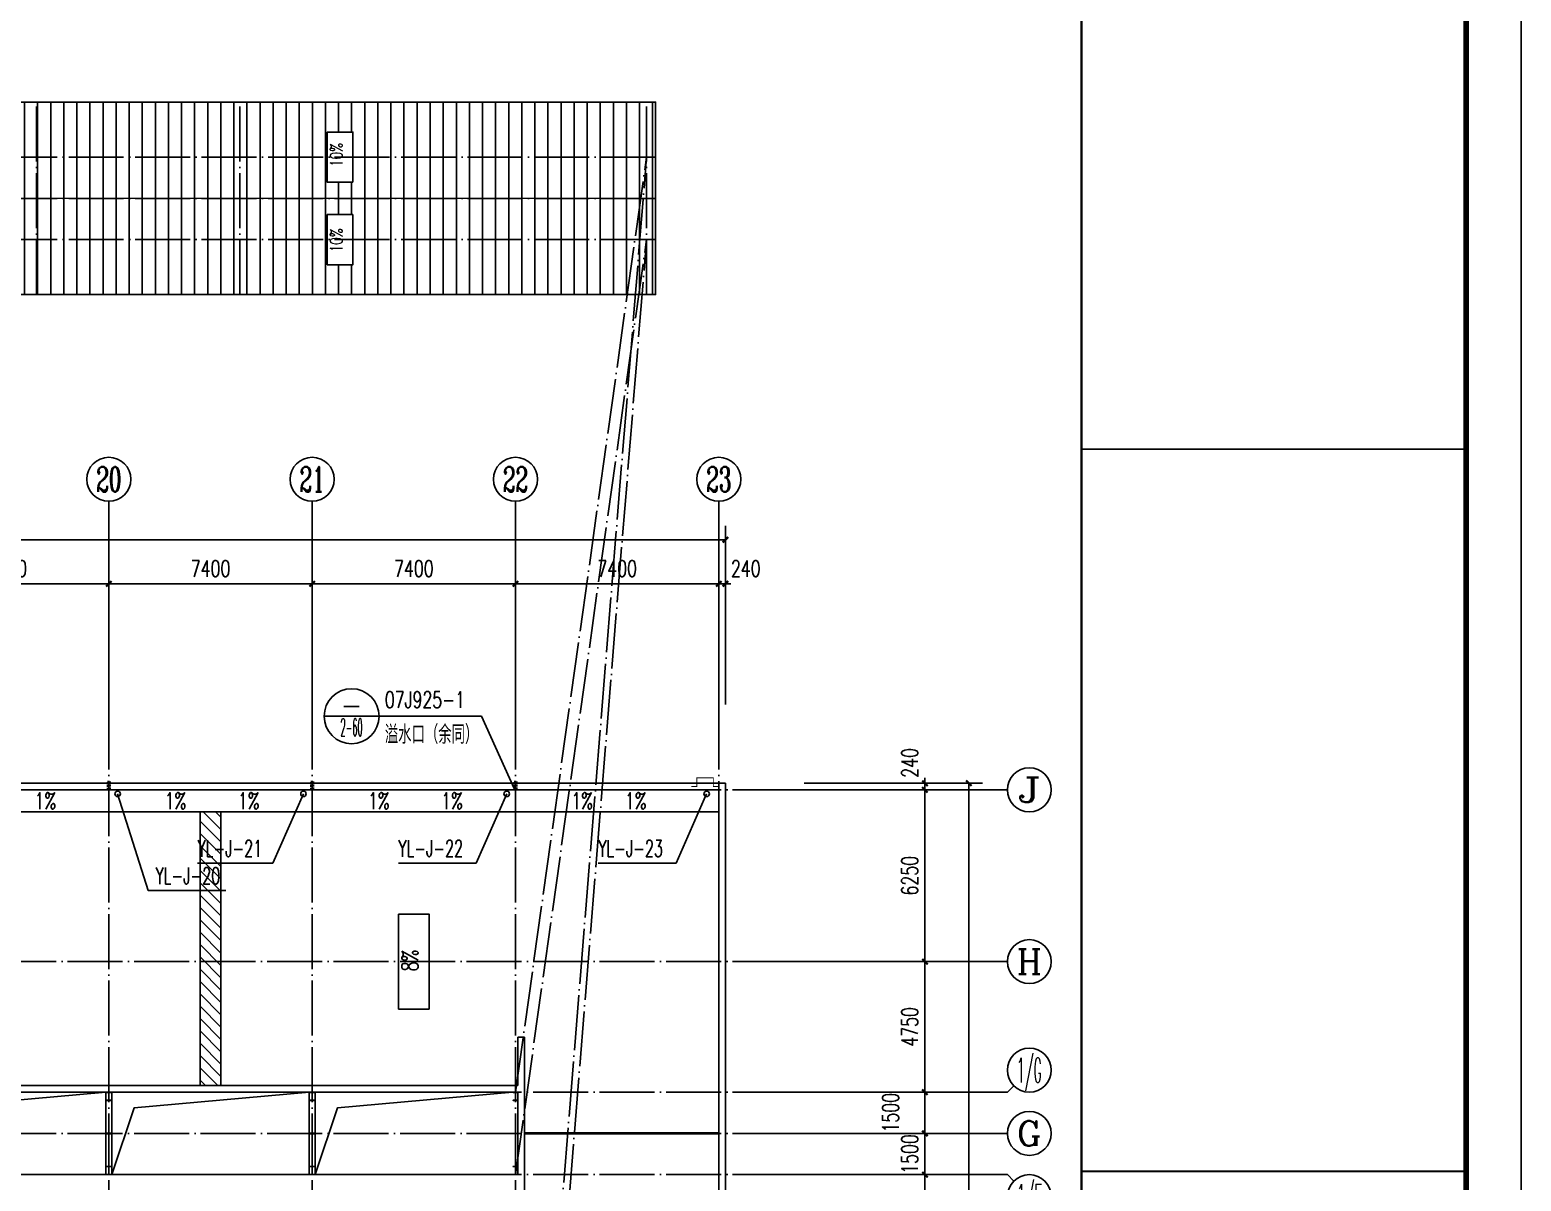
# Model space of a CAD drawing. Extents: x 13158459 to 15902229, y -1299598 to 28366.
# Drawn here: x 14054331 to 14108608, y -501480 to -459592 of the extents above; entities that cross this region are included whole.
import ezdxf
from ezdxf.enums import TextEntityAlignment as Align

# ---------------------------------------------------------------- set-up
doc = ezdxf.new("R2010")
doc.units = 0
doc.header["$LTSCALE"] = 1000
doc.header["$MEASUREMENT"] = 0
doc.linetypes.add('DASH', pattern=[0.35, 0.25, -0.1])
doc.linetypes.add('DOTE', pattern=[2.4200000000000004, 2, -0.2, 0.02, -0.2])
for name, color, linetype in [('AXIS', 3, 'Continuous'), ('AXIS_TEXT', 7, 'Continuous'), ('COLUMN', 2, 'Continuous'), ('DIM_IDEN', 3, 'Continuous'), ('DIM_SYMB', 3, 'Continuous'), ('DIM_雨水', 3, 'Continuous'), ('DOTE', 8, 'DOTE'), ('PUB_DIM', 3, 'Continuous'), ('PUB_TEXT', 7, 'Continuous'), ('TK', 4, 'Continuous'), ('TWT_TEXT', 7, 'Continuous'), ('VPIPE-雨水', 4, 'Continuous'), ('WALL-PARAPET', 6, 'Continuous'), ('填充', 251, 'Continuous'), ('采光带', 4, 'Continuous')]:
    doc.layers.add(name, color=color, linetype=linetype)
doc.styles.add('_TCH_AXIS', font='COMPLEX', dxfattribs={"bigfont": 'GBCBIG'})
doc.styles.add('_TCH_DIM', font='SIMPLEX', dxfattribs={"bigfont": 'GBCBIG'})
doc.styles.add('_TCH_DIM_T3', font='SIMPLEX', dxfattribs={"width": 0.7058823529411765, "bigfont": 'GBCBIG'})
doc.styles.add('_TCH_LABEL', font='COMPLEX', dxfattribs={"bigfont": 'GBCBIG'})
doc.styles.add('_TWT_SERIAL', font='COMPLEX', dxfattribs={"width": 0.8, "height": 3, "bigfont": 'HZTXT'})
doc.styles.add('COMPLEX', font='COMPLEX')
doc.dimstyles.new('_TCH_ARCH&&200', dxfattribs={"dimtxt": 595, "dimasz": 200, "dimexe": 500, "dimexo": 600, "dimgap": 252.5, "dimtad": 1, "dimdec": 0, "dimzin": 0, "dimdsep": 46, "dimtxsty": '_TCH_DIM_T3', "dimblk": 'ARCHTICK', "dimcen": 0.09, "dimclrt": 7, "dimazin": 2, "dimtfac": 1, "dimtdec": 0, "dimtix": 1, "dimtmove": 2, "dimatfit": 3, "dimfxl": 0, "dimtolj": 1, "dimtzin": 0, "dimarcsym": 0})

# ---------------------------------------------------------------- blocks, each defined once
blk = doc.blocks.new('A$C0FCD69EC')
at = {"layer": 'COLUMN'}
blk.add_hatch(color=256, dxfattribs=at).paths.add_polyline_path([(299.999714444275, 180.0000497678993), (293.9997144443914, 180.0000497677538), (293.9997144441586, 94.00004976792843), (5.999714444275014, 94.00004976798664), (5.999714444391429, 180.0000497678702), (-0.0002855557249858975, 180.0000497678993), (-0.0002855557249858975, 4.976792843081057e-05), (5.999714444391429, 4.976781201548874e-05), (5.999714444275014, 86.0000497677247), (293.9997144445078, 86.00004976789933), (293.999714444275, 4.976769560016692e-05), (299.9997144443914, 4.976789932698011e-05)])
blk.add_lwpolyline([(299.9997144443914, 4.976789932698011e-05), (293.999714444275, 4.976766649633646e-05), (293.9997144443914, 86.00004976789933), (5.999714444391429, 86.0000497676665), (5.999714444391429, 4.976778291165829e-05), (-0.0002855556085705757, 4.976789932698011e-05), (-0.0002855556085705757, 180.0000497678993), (5.999714444391429, 180.0000497678993), (5.999714444391429, 94.00004976801574), (293.9997144443914, 94.00004976789933), (293.9997144443914, 180.0000497677829), (299.9997144443914, 180.0000497678993)], close=True, dxfattribs=at)
blk = doc.blocks.new('A$C22C4548D')
blk.add_line((0.0004046472022309899, 9.999955800594762), (300.0004046472022, 9.999955800594762))
blk.add_lwpolyline([(30.00040464720223, 19.99995580059476), (270.0004046472022, 19.99995580059476), (270.0004046472022, -4.419940523803234e-05), (30.00040464720223, -4.419940523803234e-05)], close=True)
blk = doc.blocks.new('GeYuanFrame_85876736', base_point=(20.08568540801701, 4.526152566438171))
at = {"layer": 'TK'}
blk.add_lwpolyline([(20.08568540801701, 4.526152566438171), (20.08568540801701, 598.5261525664382), (1071.085685408017, 598.5261525664382), (1071.085685408017, 4.526152566438171)], close=True, dxfattribs=at)
at = {"layer": 'TK', "const_width": 1}
blk.add_lwpolyline([(45.08568540801701, 588.5261525664382), (1061.085685408017, 588.5261525664382), (1061.085685408017, 14.52615256643817), (45.08568540801701, 14.52615256643817)], close=True, dxfattribs=at)
at = {"layer": 'TK'}
for points, const_width in [([(991.0856854079932, 588.5261525664382), (991.0856854079932, 14.52615256643655)], 0.4), ([(991.0856854080171, 488.4964278485413), (1061.085685408017, 488.4964278485413)], 0.35), ([(991.0856854080139, 357.1416593339345), (1061.085685408014, 357.1416593339345)], 0.35)]:
    blk.add_lwpolyline(points, dxfattribs=dict(at, const_width=const_width))
blk = doc.blocks.new('_AXISO')
blk.add_circle((0, 0), 0.5)
at = {"layer": 'AXIS_TEXT', "style": 'COMPLEX', "width": 1.041666666666667}
blk.add_attdef('A', text='', height=0.56, dxfattribs=at).set_placement((-0.25, -0.28), (0.25, -0.28), align=Align.FIT)
blk = doc.blocks.new('_ArchTick')
at = {"color": 0, "linetype": 'ByBlock', "const_width": 0.4}
blk.add_lwpolyline([(-0.5, -0.5), (0.5, 0.5)], dxfattribs=at)
blk = doc.blocks.new('*D310')
at = {"layer": 'AXIS', "color": 0, "lineweight": -2}
for p, q in [((13916367.97687772, -484143.0729510067), (13916367.97687772, -477643.0729510067)), ((13916367.97687772, -478143.0729510067), (14079647.97687772, -478143.0729510067)), ((14079647.97687772, -484143.0729510067), (14079647.97687772, -477643.0729510067))]:
    blk.add_line(p, q, dxfattribs=at)
at = {"layer": 'Defpoints', "color": 0}
for p in [(14079647.97687772, -478143.0729510067), (13916367.97687772, -484743.0729510067), (14079647.97687772, -484743.0729510067)]:
    blk.add_point(p, dxfattribs=at)
at = {"layer": 'AXIS', "color": 0, "lineweight": -2, "xscale": 200, "yscale": 200, "zscale": 200, "rotation": 180}
blk.add_blockref('_ArchTick', (13916367.97687772, -478143.0729510067), dxfattribs=at)
at = {"layer": 'AXIS', "color": 0, "lineweight": -2, "xscale": 200, "yscale": 200, "zscale": 200}
blk.add_blockref('_ArchTick', (14079647.97687772, -478143.0729510067), dxfattribs=at)
at = {"layer": 'AXIS', "color": 7, "insert": (13998007.97687772, -477593.0729510067), "char_height": 595, "attachment_point": 5, "style": '_TCH_DIM_T3'}
blk.add_mtext('\\A1;163280', dxfattribs=at)
blk = doc.blocks.new('*D330')
at = {"layer": 'AXIS', "color": 0, "lineweight": -2}
for p, q in [((14049807.97687771, -484143.0729510067), (14049807.97687771, -479243.0729510067)), ((14057207.97687771, -484143.0729510067), (14057207.97687771, -479243.0729510067)), ((14049807.97687771, -479743.0729510067), (14057207.97687771, -479743.0729510067))]:
    blk.add_line(p, q, dxfattribs=at)
at = {"layer": 'Defpoints', "color": 0}
for p in [(14057207.97687771, -479743.0729510067), (14049807.97687771, -484743.0729510067), (14057207.97687771, -484743.0729510067)]:
    blk.add_point(p, dxfattribs=at)
at = {"layer": 'AXIS', "color": 0, "lineweight": -2, "xscale": 200, "yscale": 200, "zscale": 200, "rotation": 180}
blk.add_blockref('_ArchTick', (14049807.97687771, -479743.0729510067), dxfattribs=at)
at = {"layer": 'AXIS', "color": 0, "lineweight": -2, "xscale": 200, "yscale": 200, "zscale": 200}
blk.add_blockref('_ArchTick', (14057207.97687771, -479743.0729510067), dxfattribs=at)
at = {"layer": 'AXIS', "color": 7, "insert": (14053507.97687771, -479193.0729510067), "char_height": 595, "attachment_point": 5, "style": '_TCH_DIM_T3'}
blk.add_mtext('\\A1;7400', dxfattribs=at)
blk = doc.blocks.new('*D331')
at = {"layer": 'AXIS', "color": 0, "lineweight": -2}
for p, q in [((14057207.97687771, -484143.0729510067), (14057207.97687771, -479243.0729510067)), ((14064607.97687771, -484143.0729510067), (14064607.97687771, -479243.0729510067)), ((14057207.97687771, -479743.0729510067), (14064607.97687771, -479743.0729510067))]:
    blk.add_line(p, q, dxfattribs=at)
at = {"layer": 'Defpoints', "color": 0}
for p in [(14064607.97687771, -479743.0729510067), (14057207.97687771, -484743.0729510067), (14064607.97687771, -484743.0729510067)]:
    blk.add_point(p, dxfattribs=at)
at = {"layer": 'AXIS', "color": 0, "lineweight": -2, "xscale": 200, "yscale": 200, "zscale": 200, "rotation": 180}
blk.add_blockref('_ArchTick', (14057207.97687771, -479743.0729510067), dxfattribs=at)
at = {"layer": 'AXIS', "color": 0, "lineweight": -2, "xscale": 200, "yscale": 200, "zscale": 200}
blk.add_blockref('_ArchTick', (14064607.97687771, -479743.0729510067), dxfattribs=at)
at = {"layer": 'AXIS', "color": 7, "insert": (14060907.97687771, -479193.0729510067), "char_height": 595, "attachment_point": 5, "style": '_TCH_DIM_T3'}
blk.add_mtext('\\A1;7400', dxfattribs=at)
blk = doc.blocks.new('*D332')
at = {"layer": 'AXIS', "color": 0, "lineweight": -2}
for p, q in [((14064607.97687771, -484143.0729510067), (14064607.97687771, -479243.0729510067)), ((14072007.97687771, -484143.0729510067), (14072007.97687771, -479243.0729510067)), ((14064607.97687771, -479743.0729510067), (14072007.97687771, -479743.0729510067))]:
    blk.add_line(p, q, dxfattribs=at)
at = {"layer": 'Defpoints', "color": 0}
for p in [(14072007.97687771, -479743.0729510067), (14064607.97687771, -484743.0729510067), (14072007.97687771, -484743.0729510067)]:
    blk.add_point(p, dxfattribs=at)
at = {"layer": 'AXIS', "color": 0, "lineweight": -2, "xscale": 200, "yscale": 200, "zscale": 200, "rotation": 180}
blk.add_blockref('_ArchTick', (14064607.97687771, -479743.0729510067), dxfattribs=at)
at = {"layer": 'AXIS', "color": 0, "lineweight": -2, "xscale": 200, "yscale": 200, "zscale": 200}
blk.add_blockref('_ArchTick', (14072007.97687771, -479743.0729510067), dxfattribs=at)
at = {"layer": 'AXIS', "color": 7, "insert": (14068307.97687771, -479193.0729510067), "char_height": 595, "attachment_point": 5, "style": '_TCH_DIM_T3'}
blk.add_mtext('\\A1;7400', dxfattribs=at)
blk = doc.blocks.new('*D333')
at = {"layer": 'AXIS', "color": 0, "lineweight": -2}
for p, q in [((14072007.97687771, -484143.0729510067), (14072007.97687771, -479243.0729510067)), ((14079407.97687771, -484143.0729510067), (14079407.97687771, -479243.0729510067)), ((14072007.97687771, -479743.0729510067), (14079407.97687771, -479743.0729510067))]:
    blk.add_line(p, q, dxfattribs=at)
at = {"layer": 'Defpoints', "color": 0}
for p in [(14079407.97687771, -479743.0729510067), (14072007.97687771, -484743.0729510067), (14079407.97687771, -484743.0729510067)]:
    blk.add_point(p, dxfattribs=at)
at = {"layer": 'AXIS', "color": 0, "lineweight": -2, "xscale": 200, "yscale": 200, "zscale": 200, "rotation": 180}
blk.add_blockref('_ArchTick', (14072007.97687771, -479743.0729510067), dxfattribs=at)
at = {"layer": 'AXIS', "color": 0, "lineweight": -2, "xscale": 200, "yscale": 200, "zscale": 200}
blk.add_blockref('_ArchTick', (14079407.97687771, -479743.0729510067), dxfattribs=at)
at = {"layer": 'AXIS', "color": 7, "insert": (14075707.97687771, -479193.0729510067), "char_height": 595, "attachment_point": 5, "style": '_TCH_DIM_T3'}
blk.add_mtext('\\A1;7400', dxfattribs=at)
blk = doc.blocks.new('*D334')
at = {"layer": 'AXIS', "color": 0, "lineweight": -2}
for p, q in [((14079407.97687771, -484143.0729510067), (14079407.97687771, -479243.0729510067)), ((14079647.97687772, -484143.0729510067), (14079647.97687772, -479243.0729510067)), ((14079407.97687771, -479743.0729510067), (14079207.97687771, -479743.0729510067)), ((14079407.97687771, -479743.0729510067), (14079647.97687772, -479743.0729510067)), ((14079647.97687772, -479743.0729510067), (14079847.97687772, -479743.0729510067))]:
    blk.add_line(p, q, dxfattribs=at)
at = {"layer": 'Defpoints', "color": 0}
for p in [(14079647.97687772, -479743.0729510067), (14079407.97687771, -484743.0729510067), (14079647.97687772, -484743.0729510067)]:
    blk.add_point(p, dxfattribs=at)
at = {"layer": 'AXIS', "color": 0, "lineweight": -2, "xscale": 200, "yscale": 200, "zscale": 200}
blk.add_blockref('_ArchTick', (14079407.97687771, -479743.0729510067), dxfattribs=at)
at = {"layer": 'AXIS', "color": 0, "lineweight": -2, "xscale": 200, "yscale": 200, "zscale": 200, "rotation": 180}
blk.add_blockref('_ArchTick', (14079647.97687772, -479743.0729510067), dxfattribs=at)
at = {"layer": 'AXIS', "color": 7, "insert": (14080387.97687772, -479193.0729510067), "char_height": 595, "attachment_point": 5, "style": '_TCH_DIM_T3'}
blk.add_mtext('\\A1;240', dxfattribs=at)
blk = doc.blocks.new('*D335')
at = {"layer": 'AXIS', "color": 0, "lineweight": -2}
for p, q in [((14082507.97687771, -487003.0729510069), (14089007.97687771, -487003.0729510069)), ((14088507.97687771, -537483.0729509927), (14088507.97687771, -487003.0729510069)), ((14082507.97687771, -537483.0729509927), (14089007.97687771, -537483.0729509927))]:
    blk.add_line(p, q, dxfattribs=at)
at = {"layer": 'Defpoints', "color": 0}
for p in [(14081907.97687771, -487003.0729510069), (14088507.97687771, -487003.0729510069), (14081907.97687771, -537483.0729509927)]:
    blk.add_point(p, dxfattribs=at)
at = {"layer": 'AXIS', "color": 0, "lineweight": -2, "xscale": 200, "yscale": 200, "zscale": 200}
for p, rotation in [((14088507.97687771, -487003.0729510069), 90), ((14088507.97687771, -537483.0729509927), 270)]:
    blk.add_blockref('_ArchTick', p, dxfattribs=dict(at, rotation=rotation))
at = {"layer": 'AXIS', "color": 7, "insert": (14087957.97687771, -512243.0729509976), "char_height": 595, "attachment_point": 5, "rotation": 90, "style": '_TCH_DIM_T3'}
blk.add_mtext('\\A1;50480', dxfattribs=at)
blk = doc.blocks.new('*D344')
at = {"layer": 'AXIS', "color": 0, "lineweight": -2}
for p, q in [((14082507.97687771, -501243.0729510313), (14087407.97687771, -501243.0729510313)), ((14086907.97687771, -505993.0729510067), (14086907.97687771, -501243.0729510313)), ((14082507.97687771, -505993.0729510067), (14087407.97687771, -505993.0729510067))]:
    blk.add_line(p, q, dxfattribs=at)
at = {"layer": 'Defpoints', "color": 0}
for p in [(14081907.97687771, -501243.0729510313), (14086907.97687771, -501243.0729510313), (14081907.97687771, -505993.0729510067)]:
    blk.add_point(p, dxfattribs=at)
at = {"layer": 'AXIS', "color": 0, "lineweight": -2, "xscale": 200, "yscale": 200, "zscale": 200}
for p, rotation in [((14086907.97687771, -501243.0729510313), 90), ((14086907.97687771, -505993.0729510067), 270)]:
    blk.add_blockref('_ArchTick', p, dxfattribs=dict(at, rotation=rotation))
at = {"layer": 'AXIS', "color": 7, "insert": (14086357.97687771, -503618.0729510167), "char_height": 595, "attachment_point": 5, "rotation": 90, "style": '_TCH_DIM_T3'}
blk.add_mtext('\\A1;4750', dxfattribs=at)
blk = doc.blocks.new('*D345')
at = {"layer": 'AXIS', "color": 0, "lineweight": -2}
for p, q in [((14082507.97687771, -499743.0729510068), (14087407.97687771, -499743.0729510068)), ((14086907.97687771, -499743.0729510068), (14086907.97687771, -499543.0729510068)), ((14086907.97687771, -501243.0729510313), (14086907.97687771, -499743.0729510068)), ((14082507.97687771, -501243.0729510313), (14087407.97687771, -501243.0729510313)), ((14086907.97687771, -501243.0729510313), (14086907.97687771, -501443.0729510313))]:
    blk.add_line(p, q, dxfattribs=at)
at = {"layer": 'Defpoints', "color": 0}
for p in [(14081907.97687771, -499743.0729510068), (14086907.97687771, -499743.0729510068), (14081907.97687771, -501243.0729510313)]:
    blk.add_point(p, dxfattribs=at)
at = {"layer": 'AXIS', "color": 0, "lineweight": -2, "xscale": 200, "yscale": 200, "zscale": 200}
for p, rotation in [((14086907.97687771, -499743.0729510068), 270), ((14086907.97687771, -501243.0729510313), 90)]:
    blk.add_blockref('_ArchTick', p, dxfattribs=dict(at, rotation=rotation))
at = {"layer": 'AXIS', "color": 7, "insert": (14086357.97687771, -500493.0729510168), "char_height": 595, "attachment_point": 5, "rotation": 90, "style": '_TCH_DIM_T3'}
blk.add_mtext('\\A1;1500', dxfattribs=at)
blk = doc.blocks.new('*D346')
at = {"layer": 'AXIS', "color": 0, "lineweight": -2}
for p, q in [((14082507.97687771, -498243.0729510332), (14087407.97687771, -498243.0729510332)), ((14086907.97687771, -499743.0729510068), (14086907.97687771, -498243.0729510332)), ((14082507.97687771, -499743.0729510068), (14087407.97687771, -499743.0729510068))]:
    blk.add_line(p, q, dxfattribs=at)
at = {"layer": 'Defpoints', "color": 0}
for p in [(14081907.97687771, -498243.0729510332), (14086907.97687771, -498243.0729510332), (14081907.97687771, -499743.0729510068)]:
    blk.add_point(p, dxfattribs=at)
at = {"layer": 'AXIS', "color": 0, "lineweight": -2, "xscale": 200, "yscale": 200, "zscale": 200}
for p, rotation in [((14086907.97687771, -498243.0729510332), 90), ((14086907.97687771, -499743.0729510068), 270)]:
    blk.add_blockref('_ArchTick', p, dxfattribs=dict(at, rotation=rotation))
at = {"layer": 'AXIS', "color": 7, "insert": (14085657.97687771, -498993.07295102), "char_height": 595, "attachment_point": 5, "rotation": 90, "style": '_TCH_DIM_T3'}
blk.add_mtext('\\A1;1500', dxfattribs=at)
blk = doc.blocks.new('*D347')
at = {"layer": 'AXIS', "color": 0, "lineweight": -2}
for p, q in [((14082507.97687771, -493493.0729510068), (14087407.97687771, -493493.0729510068)), ((14086907.97687771, -498243.0729510332), (14086907.97687771, -493493.0729510068)), ((14082507.97687771, -498243.0729510332), (14087407.97687771, -498243.0729510332))]:
    blk.add_line(p, q, dxfattribs=at)
at = {"layer": 'Defpoints', "color": 0}
for p in [(14081907.97687771, -493493.0729510068), (14086907.97687771, -493493.0729510068), (14081907.97687771, -498243.0729510332)]:
    blk.add_point(p, dxfattribs=at)
at = {"layer": 'AXIS', "color": 0, "lineweight": -2, "xscale": 200, "yscale": 200, "zscale": 200}
for p, rotation in [((14086907.97687771, -493493.0729510068), 90), ((14086907.97687771, -498243.0729510332), 270)]:
    blk.add_blockref('_ArchTick', p, dxfattribs=dict(at, rotation=rotation))
at = {"layer": 'AXIS', "color": 7, "insert": (14086357.97687771, -495868.0729510178), "char_height": 595, "attachment_point": 5, "rotation": 90, "style": '_TCH_DIM_T3'}
blk.add_mtext('\\A1;4750', dxfattribs=at)
blk = doc.blocks.new('*D348')
at = {"layer": 'AXIS', "color": 0, "lineweight": -2}
for p, q in [((14082507.97687771, -487243.0729510068), (14087407.97687771, -487243.0729510068)), ((14086907.97687771, -493493.0729510068), (14086907.97687771, -487243.0729510068)), ((14082507.97687771, -493493.0729510068), (14087407.97687771, -493493.0729510068))]:
    blk.add_line(p, q, dxfattribs=at)
at = {"layer": 'Defpoints', "color": 0}
for p in [(14081907.97687771, -487243.0729510068), (14086907.97687771, -487243.0729510068), (14081907.97687771, -493493.0729510068)]:
    blk.add_point(p, dxfattribs=at)
at = {"layer": 'AXIS', "color": 0, "lineweight": -2, "xscale": 200, "yscale": 200, "zscale": 200}
for p, rotation in [((14086907.97687771, -487243.0729510068), 90), ((14086907.97687771, -493493.0729510068), 270)]:
    blk.add_blockref('_ArchTick', p, dxfattribs=dict(at, rotation=rotation))
at = {"layer": 'AXIS', "color": 7, "insert": (14086357.97687771, -490368.0729510045), "char_height": 595, "attachment_point": 5, "rotation": 90, "style": '_TCH_DIM_T3'}
blk.add_mtext('\\A1;6250', dxfattribs=at)
blk = doc.blocks.new('*D349')
at = {"layer": 'AXIS', "color": 0, "lineweight": -2}
for p, q in [((14086907.97687771, -487003.0729510068), (14086907.97687771, -486803.0729510068)), ((14082507.97687771, -487003.0729510068), (14087407.97687771, -487003.0729510068)), ((14082507.97687771, -487243.0729510068), (14087407.97687771, -487243.0729510068)), ((14086907.97687771, -487243.0729510068), (14086907.97687771, -487003.0729510068)), ((14086907.97687771, -487243.0729510068), (14086907.97687771, -487443.0729510068))]:
    blk.add_line(p, q, dxfattribs=at)
at = {"layer": 'Defpoints', "color": 0}
for p in [(14081907.97687771, -487003.0729510068), (14081907.97687771, -487243.0729510068), (14086907.97687771, -487003.0729510068)]:
    blk.add_point(p, dxfattribs=at)
at = {"layer": 'AXIS', "color": 0, "lineweight": -2, "xscale": 200, "yscale": 200, "zscale": 200}
for p, rotation in [((14086907.97687771, -487003.0729510068), 270), ((14086907.97687771, -487243.0729510068), 90)]:
    blk.add_blockref('_ArchTick', p, dxfattribs=dict(at, rotation=rotation))
at = {"layer": 'AXIS', "color": 7, "insert": (14086357.97687771, -486263.0729510068), "char_height": 595, "attachment_point": 5, "rotation": 90, "style": '_TCH_DIM_T3'}
blk.add_mtext('\\A1;240', dxfattribs=at)

msp = doc.modelspace()

# ---------------------------------------------------------------- hatches: boundary and pattern name
at = {"layer": '填充', "ltscale": 0.5}
h = msp.add_hatch(dxfattribs=at)
h.set_pattern_fill('ANSI31', color=256, scale=300, angle=45, style=0)
h.set_pattern_definition([(90, (0, 0), (-476.25, 8.526512829121202e-14), [])])
h.paths.add_polyline_path([(14077105.02399006, -462222.9080084783), (13928445.02399006, -462222.9080084783), (13928445.02399006, -465722.9080084783), (14077105.02399006, -465722.9080084783)])
h.paths.add_polyline_path([(13977291.52399007, -465135.4080084823), (13976358.52399007, -465135.4080084823), (13976358.52399007, -463310.4080084823), (13977291.52399007, -463310.4080084823)], flags=16)
h.paths.add_polyline_path([(13991158.52399006, -463310.4080084823), (13992091.52399006, -463310.4080084823), (13992091.52399006, -465135.4080084823), (13991158.52399006, -465135.4080084823)], flags=16)
h.paths.add_polyline_path([(13962491.52399007, -465135.4080084823), (13961558.52399007, -465135.4080084823), (13961558.52399007, -463310.4080084823), (13962491.52399007, -463310.4080084823)], flags=16)
h.paths.add_polyline_path([(14005958.52399006, -463310.4080084823), (14006891.52399006, -463310.4080084823), (14006891.52399006, -465135.4080084823), (14005958.52399006, -465135.4080084823)], flags=16)
h.paths.add_polyline_path([(13947691.52399007, -465135.4080084823), (13946758.52399007, -465135.4080084823), (13946758.52399007, -463310.4080084823), (13947691.52399007, -463310.4080084823)], flags=16)
h.paths.add_polyline_path([(14020758.52399007, -463310.4080084823), (14021691.52399007, -463310.4080084823), (14021691.52399007, -465135.4080084823), (14020758.52399007, -465135.4080084823)], flags=16)
h.paths.add_polyline_path([(13932891.52399007, -465135.4080084823), (13931958.52399007, -465135.4080084823), (13931958.52399007, -463310.4080084823), (13932891.52399007, -463310.4080084823)], flags=16)
h.paths.add_polyline_path([(14035558.52399007, -463310.4080084823), (14036491.52399007, -463310.4080084823), (14036491.52399007, -465135.4080084823), (14035558.52399007, -465135.4080084823)], flags=16)
h.paths.add_polyline_path([(14050358.52399006, -463310.4080084823), (14051291.52399006, -463310.4080084823), (14051291.52399006, -465135.4080084823), (14050358.52399006, -465135.4080084823)], flags=16)
h.paths.add_polyline_path([(14065158.52399006, -463310.4080084823), (14066091.52399006, -463310.4080084823), (14066091.52399006, -465135.4080084823), (14065158.52399006, -465135.4080084823)], flags=16)
h.paths.add_polyline_path([(14077105.02399006, -465722.9080084783), (13928445.02399006, -465722.9080084783), (13928445.02399006, -469222.9080084783), (14077105.02399006, -469222.9080084783)])
h.paths.add_polyline_path([(13977291.52399007, -468135.4080084292), (13976358.52399007, -468135.4080084292), (13976358.52399007, -466310.4080084292), (13977291.52399007, -466310.4080084292)], flags=16)
h.paths.add_polyline_path([(13991158.52399006, -466310.4080084292), (13992091.52399006, -466310.4080084292), (13992091.52399006, -468135.4080084292), (13991158.52399006, -468135.4080084292)], flags=16)
h.paths.add_polyline_path([(13962491.52399007, -468135.4080084292), (13961558.52399007, -468135.4080084292), (13961558.52399007, -466310.4080084292), (13962491.52399007, -466310.4080084292)], flags=16)
h.paths.add_polyline_path([(14005958.52399006, -466310.4080084292), (14006891.52399006, -466310.4080084292), (14006891.52399006, -468135.4080084292), (14005958.52399006, -468135.4080084292)], flags=16)
h.paths.add_polyline_path([(13947691.52399007, -468135.4080084292), (13946758.52399007, -468135.4080084292), (13946758.52399007, -466310.4080084292), (13947691.52399007, -466310.4080084292)], flags=16)
h.paths.add_polyline_path([(14020758.52399007, -466310.4080084292), (14021691.52399007, -466310.4080084292), (14021691.52399007, -468135.4080084292), (14020758.52399007, -468135.4080084292)], flags=16)
h.paths.add_polyline_path([(13932891.52399007, -468135.4080084292), (13931958.52399007, -468135.4080084292), (13931958.52399007, -466310.4080084292), (13932891.52399007, -466310.4080084292)], flags=16)
h.paths.add_polyline_path([(14035558.52399007, -466310.4080084292), (14036491.52399007, -466310.4080084292), (14036491.52399007, -468135.4080084292), (14035558.52399007, -468135.4080084292)], flags=16)
h.paths.add_polyline_path([(14050358.52399006, -466310.4080084292), (14051291.52399006, -466310.4080084292), (14051291.52399006, -468135.4080084292), (14050358.52399006, -468135.4080084292)], flags=16)
h.paths.add_polyline_path([(14065158.52399006, -466310.4080084292), (14066091.52399006, -466310.4080084292), (14066091.52399006, -468135.4080084292), (14065158.52399006, -468135.4080084292)], flags=16)
h.paths.add_polyline_path([(13977023.54460426, -464685.4705084839), (13977023.54460426, -463652.3455084839), (13976354.16960426, -463652.3455084856), (13976354.16960426, -464685.4705084856)], flags=24)
h.paths.add_polyline_path([(13962223.54460426, -464685.4705084839), (13962223.54460426, -463652.3455084839), (13961554.16960426, -463652.3455084856), (13961554.16960426, -464685.4705084856)], flags=24)
h.paths.add_polyline_path([(13991823.54460425, -464685.4705084839), (13991823.54460425, -463652.3455084839), (13991154.16960425, -463652.3455084856), (13991154.16960425, -464685.4705084856)], flags=24)
h.paths.add_polyline_path([(14006623.54460426, -464685.4705084839), (14006623.54460425, -463652.3455084839), (14005954.16960425, -463652.3455084856), (14005954.16960426, -464685.4705084856)], flags=24)
h.paths.add_polyline_path([(13977023.54460426, -467793.4705084267), (13977023.54460426, -466760.3455084267), (13976354.16960426, -466760.345508425), (13976354.16960426, -467793.470508425)], flags=24)
h.paths.add_polyline_path([(13962223.54460425, -467793.4705084267), (13962223.54460426, -466760.3455084267), (13961554.16960426, -466760.345508425), (13961554.16960425, -467793.470508425)], flags=24)
h.paths.add_polyline_path([(13991823.54460425, -467793.4705084267), (13991823.54460425, -466760.3455084267), (13991154.16960425, -466760.345508425), (13991154.16960425, -467793.470508425)], flags=24)
h.paths.add_polyline_path([(14006623.54460425, -467793.4705084267), (14006623.54460425, -466760.3455084267), (14005954.16960425, -466760.345508425), (14005954.16960425, -467793.470508425)], flags=24)
at = {"layer": '采光带'}
h = msp.add_hatch(dxfattribs=at)
h.set_pattern_fill('ANSI31', color=8, scale=200, style=0)
h.set_pattern_definition([(315, (5014339.135873653, -722835.2449354457), (-224.5064030267288, -224.5064030267288), [])])
h.paths.add_polyline_path([(14061287.97687771, -488043.0729510079), (14061287.97687771, -498003.0729510344), (14060527.97687771, -498003.0729510344), (14060527.97687771, -488043.0729510079)])

# ---------------------------------------------------------------- linework, layer by layer
at = {"ltscale": 0.5}
msp.add_line((13916607.97687771, -488043.0729510072), (14079407.97687771, -488043.0729510065), dxfattribs=at)
for points in [[(13928445.02399006, -469222.9080084783), (14077105.02399006, -469222.9080084783), (14077105.02399006, -462222.9080084783), (13928445.02399006, -462222.9080084783)], [(14067754.04857262, -491764.571485016), (14068861.90518281, -491764.571485016), (14068861.90518281, -495221.5744169974), (14067754.04857262, -495221.5744169974)], [(14057097.97687771, -501243.0729510067), (14057097.97687771, -498243.0729510318), (14057317.97687771, -498243.0729510318), (14057317.97687771, -501243.0729510067)], [(14064497.97687771, -501243.0729510067), (14064497.97687771, -498243.0729510318), (14064717.97687771, -498243.0729510318), (14064717.97687771, -501243.0729510067)]]:
    msp.add_lwpolyline(points, close=True)
for points in [[(14066091.52399006, -465135.4080084823), (14065158.52399006, -465135.4080084823), (14065158.52399006, -463310.4080084823), (14066091.52399006, -463310.4080084823)], [(14066091.52399006, -466310.4080084292), (14065158.52399006, -466310.4080084292), (14065158.52399006, -468135.4080084292), (14066091.52399006, -468135.4080084292)], [(13916367.97687771, -487003.0729510067), (14079647.97687771, -487003.0729510067), (14079647.97687771, -537483.0729510067), (13916367.97687771, -537483.0729510067)], [(13916607.97687771, -487243.0729510067), (14079407.97687771, -487243.0729510067), (14079407.97687771, -537243.0729510067), (13916607.97687771, -537243.0729510067)]]:
    msp.add_lwpolyline(points, close=True, dxfattribs=at)
for points, const_width in [([(13928445.02399006, -465722.9080084783), (14077105.02399006, -465722.9080084783)], 50), ([(14079407.97687771, -499743.0729510067), (14072337.97687771, -499743.0729510067)], 100)]:
    msp.add_lwpolyline(points, dxfattribs=dict(at, const_width=const_width))
at = {"const_width": 30}
msp.add_lwpolyline([(14079407.97687766, -487123.0729511476), (14079207.97687766, -487123.0729511476), (14079207.97687766, -486803.0729511476), (14078607.97687766, -486803.0729511476), (14078607.97687766, -487123.0729511476), (14078407.97687766, -487123.0729511476)], dxfattribs=at)
at = {"linetype": 'DASH', "ltscale": 0.3}
for points in [[(14057257.97687771, -487243.0729510074), (14057157.97687771, -487243.0729510076), (14057157.97687771, -486943.0729510076), (14057257.97687771, -486943.0729510074)], [(14064657.97687771, -487243.0729510074), (14064557.97687771, -487243.0729510076), (14064557.97687771, -486943.0729510076), (14064657.97687771, -486943.0729510074)], [(14072057.97687771, -487243.0729510074), (14071957.97687771, -487243.0729510076), (14071957.97687771, -486943.0729510076), (14072057.97687771, -486943.0729510074)]]:
    msp.add_lwpolyline(points, close=True, dxfattribs=at)
for points in [[(14057097.97687771, -498243.0729510318), (14050723.91033332, -498813.7456850566), (14049917.97687771, -501243.0732106345)], [(14064497.97687771, -498243.0729510318), (14058123.91033332, -498813.7456850566), (14057317.97687771, -501243.0732106345)], [(14071897.97687771, -498243.0729510318), (14065523.91033332, -498813.7456850566), (14064717.97687771, -501243.0732106345)]]:
    msp.add_lwpolyline(points)
at = {"layer": 'AXIS'}
for p, q in [((14057207.97687771, -484743.0729510067), (14057207.97687771, -476743.0729510067)), ((14064607.97687771, -484743.0729510067), (14064607.97687771, -476743.0729510067)), ((14072007.97687771, -484743.0729510067), (14072007.97687771, -476743.0729510067)), ((14079407.97687771, -484743.0729510067), (14079407.97687771, -476743.0729510067)), ((14081907.97687771, -487243.0729510068), (14089907.97687771, -487243.0729510068)), ((14081907.97687771, -493493.0729510068), (14089907.97687771, -493493.0729510068)), ((14081907.97687771, -498243.0729510332), (14089907.97687771, -498243.0729510332)), ((14090142.29145276, -498008.7583759825), (14089907.97687771, -498243.0729510332)), ((14081907.97687771, -499743.0729510068), (14089907.97687771, -499743.0729510068)), ((14081907.97687771, -501243.0729510312), (14089907.97687771, -501243.0729510312)), ((14090142.29145276, -501477.3875260819), (14089907.97687771, -501243.0729510312))]:
    msp.add_line(p, q, dxfattribs=at)
at = {"layer": 'DIM_IDEN', "color": 0}
for p, q in [((14067041.72203365, -484564.3547446164), (14065041.72203365, -484564.3547446164)), ((14070771.53046637, -484564.3547446164), (14067041.72203365, -484564.3547446164)), ((14071957.98022034, -487193.0772910016), (14070771.53046637, -484564.3547446164))]:
    msp.add_line(p, q, dxfattribs=at)
for centre, radius in [((14066041.72203365, -484564.3547446164), 1000), ((14071957.98022034, -487193.0772910016), 0)]:
    msp.add_circle(centre, radius, dxfattribs=at)
at = {"layer": 'DIM_SYMB'}
for points in [[(14065869.48210426, -464918.908008486, 0, 0, 0), (14065869.48210425, -463868.9080084823, 120, 0, 0), (14065869.48210425, -463418.9080084823, 0, 0, 0)], [(14065869.48210426, -466526.9080084255, 0, 0, 0), (14065869.48210425, -467576.9080084292, 120, 0, 0), (14065869.48210425, -468026.9080084292, 0, 0, 0)], [(14055390.39612624, -487643.0729510074, 0, 0, 0), (14056305.30122294, -487643.0729510074, 160, 0, 0), (14056905.30122294, -487643.0729510074, 0, 0, 0)], [(14059025.56431443, -487643.0729510074, 0, 0, 0), (14058110.65921774, -487643.0729510074, 160, 0, 0), (14057510.65921774, -487643.0729510074, 0, 0, 0)], [(14062790.39612624, -487643.0729510074, 0, 0, 0), (14063705.30122294, -487643.0729510074, 160, 0, 0), (14064305.30122294, -487643.0729510074, 0, 0, 0)], [(14066425.56431443, -487643.0729510074, 0, 0, 0), (14065510.65921774, -487643.0729510074, 160, 0, 0), (14064910.65921774, -487643.0729510074, 0, 0, 0)], [(14070190.39612624, -487643.0729510074, 0, 0, 0), (14071105.30122294, -487643.0729510074, 160, 0, 0), (14071705.30122294, -487643.0729510074, 0, 0, 0)], [(14073825.56431443, -487643.0729510074, 0, 0, 0), (14072910.65921774, -487643.0729510074, 160, 0, 0), (14072310.65921774, -487643.0729510074, 0, 0, 0)], [(14076876.334103, -487643.0729510074, 0, 0, 0), (14077791.2391997, -487643.0729510074, 160, 0, 0), (14078391.2391997, -487643.0729510074, 0, 0, 0)]]:
    msp.add_lwpolyline(points, format="xyseb", dxfattribs=at)
at = {"layer": 'DIM_雨水'}
for p, q in [((14057527.50452894, -487387.1305543889), (14058637.59890132, -490909.2951960621)), ((14064288.44922689, -487387.1305545354), (14063178.3548545, -489915.495305718)), ((14071688.44922689, -487387.1305543613), (14070578.3548545, -489915.4953055439)), ((14078963.44922689, -487387.1305545536), (14077853.3548545, -489915.4953057362)), ((14063178.3548545, -489915.495305718), (14060437.50389175, -489915.495305718)), ((14070578.3548545, -489915.4953055439), (14067746.54553889, -489915.4953055439)), ((14077853.3548545, -489915.4953057362), (14075021.54553889, -489915.4953057362)), ((14058637.59890132, -490909.2951960621), (14061469.40821694, -490909.2951960621))]:
    msp.add_line(p, q, dxfattribs=at)
at = {"layer": 'DOTE'}
for p, q in [((14054575.02399006, -469222.9080084783), (14054575.02399006, -462222.9080084783)), ((14061975.02399006, -469222.9080084783), (14061975.02399006, -462222.9080084783)), ((14069375.02399006, -469222.9080084783), (14069375.02399006, -462222.9080084783)), ((14076775.02399006, -469222.9080084783), (14076775.02399006, -462222.9080084783)), ((14077105.02399006, -464222.9080084823), (13928445.02399006, -464222.9080084823)), ((14072007.97687771, -498243.0729510316), (14076775.02399006, -464222.9080084823)), ((14072007.97687771, -523243.0729510335), (14076775.02399007, -464222.9080084823)), ((14077105.02399006, -465722.9080084558), (13928445.02399006, -465722.9080084558)), ((14077105.02399006, -467222.9080084802), (13928445.02399006, -467222.9080084802)), ((14072007.97687771, -501243.0729510295), (14076775.02399006, -467222.9080084802)), ((14072007.97687771, -526243.0729510314), (14076775.02399007, -467222.9080084802)), ((14057207.97687771, -539743.0729510067), (14057207.97687771, -484743.0729510067)), ((14064607.97687771, -539743.0729510067), (14064607.97687771, -484743.0729510067)), ((14072007.97687771, -539743.0729510067), (14072007.97687771, -484743.0729510067)), ((14079407.97687771, -539743.0729510067), (14079407.97687771, -484743.0729510067)), ((14081907.97687771, -487243.0729510067), (13914107.97687771, -487243.0729510067)), ((14081907.97687771, -493493.0729510067), (13914107.97687771, -493493.0729510067)), ((14081907.97687771, -498243.0729510332), (13914107.97687771, -498243.0729510332)), ((14081907.97687771, -499743.0729510067), (13914107.97687771, -499743.0729510067)), ((14081907.97687771, -501243.0729510312), (13914107.97687771, -501243.0729510312))]:
    msp.add_line(p, q, dxfattribs=at)
at = {"layer": 'PUB_DIM'}
msp.add_lwpolyline([(14068670.19745778, -494718.0729510062, 0, 0, 0), (14068670.19745778, -492818.0729510062, 160, 0, 0), (14068670.19745778, -492218.0729510062, 0, 0, 0)], format="xyseb", dxfattribs=at)
at = {"layer": 'VPIPE-雨水', "linetype": 'Continuous'}
for centre in [(14057527.50452894, -487387.1305543889), (14064288.44922689, -487387.1305545354), (14071688.44922689, -487387.1305543613), (14078963.44922689, -487387.1305545536)]:
    msp.add_circle(centre, 100, dxfattribs=at)
at = {"layer": 'WALL-PARAPET'}
for p, q in [((14072097.97687798, -498003.0729510288), (14072097.97687771, -496243.0729510293)), ((14072097.97687771, -496243.0729510293), (14072337.97687771, -496243.0729510293)), ((14072337.97687771, -498243.0729510318), (14072337.97687771, -496243.0729510293)), ((14072097.97687798, -498003.0729510288), (13923917.97687768, -498003.0729510291)), ((14072097.97687744, -498243.0729510353), (13923917.97687801, -498243.0729510356)), ((14072097.97687744, -501243.072951027), (14072097.97687744, -498243.0729510353)), ((14072337.97687771, -501243.0729510302), (14072337.97687771, -498243.0729510318)), ((14072097.97687744, -501243.072951027), (13923917.97687801, -501243.0729510267)), ((14072337.97687771, -503243.0729510293), (14072337.97687771, -501243.0729510302))]:
    msp.add_line(p, q, dxfattribs=at)
at = {"layer": '采光带', "color": 8}
msp.add_lwpolyline([(14061287.97687771, -488043.0729510079), (14061287.97687771, -498003.0729510344), (14060527.97687771, -498003.0729510344), (14060527.97687771, -488043.0729510079)], close=True, dxfattribs=at)

# ---------------------------------------------------------------- block references
at = {"xscale": 200, "yscale": 200, "zscale": 200}
msp.add_blockref('GeYuanFrame_85876736', (13898407.9768777, -571643.0729510067), dxfattribs=at)
for p in [(14057053.88112025, -499753.0729068073), (14064453.88112025, -499753.0729068073)]:
    msp.add_blockref('A$C22C4548D', p)
at = {"layer": 'AXIS'}
ref = msp.add_blockref('_AXISO', (14057207.97687771, -475943.0729510067), dxfattribs=dict(at, xscale=1600, yscale=1600, zscale=1600))
ref.add_attrib('A', '20', dxfattribs={"layer": 'AXIS_TEXT', "ltscale": 0.5, "height": 905.0966799187809, "style": '_TCH_AXIS', "width": 0.6176470588233158}).set_placement((14056755.42853775, -476395.6212909661), (14057660.52521767, -476395.6212909661), align=Align.FIT)
ref = msp.add_blockref('_AXISO', (14064607.97687771, -475943.0729510067), dxfattribs=dict(at, xscale=1600, yscale=1600, zscale=1600))
ref.add_attrib('A', '21', dxfattribs={"layer": 'AXIS_TEXT', "ltscale": 0.5, "height": 905.0966799187809, "style": '_TCH_AXIS', "width": 0.7241379310342325}).set_placement((14064155.42853775, -476395.6212909661), (14065060.52521767, -476395.6212909661), align=Align.FIT)
ref = msp.add_blockref('_AXISO', (14072007.97687771, -475943.0729510067), dxfattribs=dict(at, xscale=1600, yscale=1600, zscale=1600))
ref.add_attrib('A', '22', dxfattribs={"layer": 'AXIS_TEXT', "ltscale": 0.5, "height": 905.0966799187809, "style": '_TCH_AXIS', "width": 0.6176470588233157}).set_placement((14071555.42853775, -476395.6212909661), (14072460.52521767, -476395.6212909661), align=Align.FIT)
ref = msp.add_blockref('_AXISO', (14079407.97687771, -475943.0729510067), dxfattribs=dict(at, xscale=1600, yscale=1600, zscale=1600))
ref.add_attrib('A', '23', dxfattribs={"layer": 'AXIS_TEXT', "ltscale": 0.5, "height": 905.0966799187809, "style": '_TCH_AXIS', "width": 0.6176470588233158}).set_placement((14078955.42853775, -476395.6212909661), (14079860.52521767, -476395.6212909661), align=Align.FIT)
ref = msp.add_blockref('_AXISO', (14090707.97687771, -487243.0729510068), dxfattribs=dict(at, xscale=1600, yscale=1600, zscale=1600))
ref.add_attrib('A', 'J', dxfattribs={"layer": 'AXIS_TEXT', "ltscale": 0.5, "height": 905.0966799187809, "style": '_TCH_AXIS', "width": 1.909090909090249}).set_placement((14090255.42853775, -487695.6212909662), (14091160.52521767, -487695.6212909662), align=Align.FIT)
ref = msp.add_blockref('_AXISO', (14090707.97687771, -493493.0729510068), dxfattribs=dict(at, xscale=1600, yscale=1600, zscale=1600))
ref.add_attrib('A', 'H', dxfattribs={"layer": 'AXIS_TEXT', "ltscale": 0.5, "height": 905.0966799187809, "style": '_TCH_AXIS', "width": 1.049999999999637}).set_placement((14090255.42853775, -493945.6212909662), (14091160.52521767, -493945.6212909662), align=Align.FIT)
ref = msp.add_blockref('_AXISO', (14090707.97687771, -497443.0729510332), dxfattribs=dict(at, xscale=1600, yscale=1600, zscale=1600))
ref.add_attrib('A', '1/G', dxfattribs={"layer": 'AXIS_TEXT', "ltscale": 0.5, "height": 905.0966799187809, "style": '_TCH_AXIS', "width": 0.38181818181805}).set_placement((14090255.42853775, -497895.6212909927), (14091160.52521767, -497895.6212909927), align=Align.FIT)
ref = msp.add_blockref('_AXISO', (14090707.97687771, -499743.0729510068), dxfattribs=dict(at, xscale=1600, yscale=1600, zscale=1600))
ref.add_attrib('A', 'G', dxfattribs={"layer": 'AXIS_TEXT', "ltscale": 0.5, "height": 905.0966799187809, "style": '_TCH_AXIS', "width": 1.166666666666264}).set_placement((14090255.42853775, -500195.6212909662), (14091160.52521767, -500195.6212909662), align=Align.FIT)
ref = msp.add_blockref('_AXISO', (14090707.97687771, -502043.0729510312), dxfattribs=dict(at, xscale=1600, yscale=1600, zscale=1600))
ref.add_attrib('A', '1/F', dxfattribs={"layer": 'AXIS_TEXT', "ltscale": 0.5, "height": 905.0966799187809, "style": '_TCH_AXIS', "width": 0.3962264150942027}).set_placement((14090255.42853775, -502495.6212909906), (14091160.52521767, -502495.6212909906), align=Align.FIT)
at = {"layer": 'COLUMN', "xscale": -1, "rotation": 270}
for p in [(14057117.97682794, -498543.0726654734), (14064517.97682794, -498543.0726654734), (14057117.97682794, -501243.0726654483), (14064517.97682794, -501243.0726654483)]:
    msp.add_blockref('A$C0FCD69EC', p, dxfattribs=at)
at = {"layer": 'COLUMN', "rotation": 90.00000000000001}
for p in [(14072097.97692748, -498543.0726654779), (14072097.97692748, -501243.0726654744)]:
    msp.add_blockref('A$C0FCD69EC', p, dxfattribs=at)

# ---------------------------------------------------------------- texts
at = {"layer": 'PUB_TEXT', "style": '_TCH_DIM', "width": 0.7058823529411765}
for s, height, rotation, p in [('10%%%', 446.25, 90.00000000014231, (14065711.98210426, -464573.9080084842)), ('10%%%', 446.25, 89.9999999998577, (14065711.98210425, -467681.9080084264)), ('8%', 595, 90, (14068460.19745778, -493848.0729510058))]:
    msp.add_text(s, height=height, rotation=rotation, dxfattribs=at).set_placement(p)
at = {"layer": 'PUB_TEXT', "color": 0, "style": '_TCH_LABEL', "width": 0.7058823529411765}
msp.add_text('07J925-1', height=595, dxfattribs=at).set_placement((14067251.72203365, -484261.7991890609))
at = {"layer": 'PUB_TEXT', "color": 0, "style": '_TCH_LABEL'}
for s, width, p, p2 in [('2-60', 0.32812499999943, (14065639.2297977, -485288.8407693264), (14066444.2142696, -485288.8407693264)), ('-', 1.4583333333308, (14065639.2297977, -484483.8562974264), (14066444.2142696, -484483.8562974264))]:
    msp.add_text(s, height=643.9875775199395, dxfattribs=dict(at, width=width)).set_placement(p, p2, align=Align.FIT)
msp.add_text('溢水口（余同）', height=675.177304964539, dxfattribs=at).set_placement((14067251.72203365, -485565.812585436))
at = {"layer": 'PUB_TEXT', "style": '_TCH_DIM', "width": 0.7058823529411765}
for p in [(14054500.39612624, -487940.5729510074), (14059235.56431443, -487940.5729510074), (14061900.39612624, -487940.5729510074), (14066635.56431443, -487940.5729510074), (14069300.39612624, -487940.5729510074), (14074035.56431443, -487940.5729510074), (14075986.334103, -487940.5729510074)]:
    msp.add_text('1%%%', height=595, dxfattribs=at).set_placement(p)
at = {"layer": 'TWT_TEXT', "style": '_TWT_SERIAL', "width": 0.6400000000000001}
for s, p in [('YL-J-21', (14060437.50389175, -489675.495305718)), ('YL-J-22', (14067746.54553889, -489675.4953055439)), ('YL-J-23', (14075021.54553889, -489675.4953057362)), ('YL-J-20', (14058909.40821694, -490669.2951960621))]:
    msp.add_text(s, height=600, dxfattribs=at).set_placement(p)

# ---------------------------------------------------------------- dimensions: what is measured, and where the dimension line sits
at = {"layer": 'AXIS'}
for p1, p2, distance, text, picture, middle in [((13916367.97687772, -484743.0729510067), (14079647.97687772, -484743.0729510067), 6600, '163280', '*D310', (13998007.97687772, -477593.0729510067)), ((14049807.97687771, -484743.0729510067), (14057207.97687771, -484743.0729510067), 5000, '7400', '*D330', (14053507.97687771, -479193.0729510067)), ((14057207.97687771, -484743.0729510067), (14064607.97687771, -484743.0729510067), 5000, '7400', '*D331', (14060907.97687771, -479193.0729510067)), ((14064607.97687771, -484743.0729510067), (14072007.97687771, -484743.0729510067), 5000, '7400', '*D332', (14068307.97687771, -479193.0729510067)), ((14072007.97687771, -484743.0729510067), (14079407.97687771, -484743.0729510067), 5000, '7400', '*D333', (14075707.97687771, -479193.0729510067)), ((14081907.97687771, -537483.0729509927), (14081907.97687771, -487003.0729510069), -6600, '50480', '*D335', (14087957.97687771, -512243.0729509976)), ((14081907.97687771, -493493.0729510068), (14081907.97687771, -487243.0729510068), -5000, '6250', '*D348', (14086357.97687771, -490368.0729510045)), ((14081907.97687771, -498243.0729510332), (14081907.97687771, -493493.0729510068), -5000, '4750', '*D347', (14086357.97687771, -495868.0729510178)), ((14081907.97687771, -501243.0729510313), (14081907.97687771, -499743.0729510068), -5000, '1500', '*D345', (14086357.97687771, -500493.0729510168)), ((14081907.97687771, -505993.0729510067), (14081907.97687771, -501243.0729510313), -5000, '4750', '*D344', (14086357.97687771, -503618.0729510167))]:
    dim = msp.add_aligned_dim(p1=p1, p2=p2, distance=distance, text=text, dimstyle='_TCH_ARCH&&200', dxfattribs=at)
    dim.commit()
    dim.dimension.update_dxf_attribs({"geometry": picture, "text_midpoint": middle})
for base, p1, p2, angle, text, picture, middle in [((14079647.97687772, -479743.0729510067), (14079407.97687771, -484743.0729510067), (14079647.97687772, -484743.0729510067), 0, '240', '*D334', (14080387.97687772, -479193.0729510067)), ((14086907.97687771, -487003.0729510068), (14081907.97687771, -487243.0729510068), (14081907.97687771, -487003.0729510068), 90, '240', '*D349', (14086357.97687771, -486263.0729510068)), ((14086907.97687771, -498243.0729510332), (14081907.97687771, -499743.0729510068), (14081907.97687771, -498243.0729510332), 90, '1500', '*D346', (14085657.97687771, -498993.07295102))]:
    dim = msp.add_linear_dim(base=base, p1=p1, p2=p2, angle=angle, text=text, dimstyle='_TCH_ARCH&&200', dxfattribs=at)
    dim.commit()
    dim.dimension.update_dxf_attribs({"geometry": picture, "text_midpoint": middle, "dimtype": 161})

doc.saveas('drawing.dxf')
